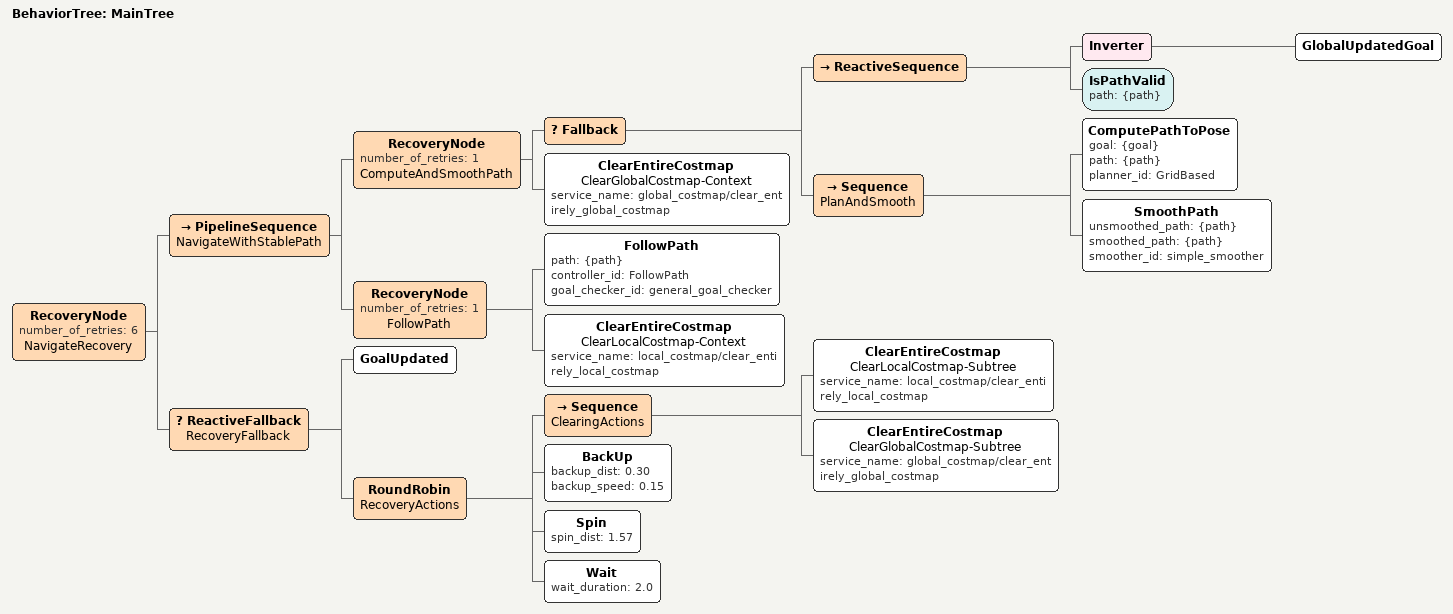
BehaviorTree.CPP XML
<root main_tree_to_execute="MainTree">
  <BehaviorTree ID="MainTree">
    <RecoveryNode number_of_retries="6" name="NavigateRecovery">
      <PipelineSequence name="NavigateWithStablePath">
        <!--
          Plan-once 策略:
          - 目标未变 且 路径在全局costmap上有效 → 不重规划
          - 目标变化 或 路径无效(全局costmap被彻底阻断) → 触发重规划(安全网)
          - 局部避障由 NMPC 控制器内嵌 A* 处理，不依赖全局重规划
        -->
        <RecoveryNode number_of_retries="1" name="ComputeAndSmoothPath">
          <Fallback>
            <ReactiveSequence>
              <Inverter><GlobalUpdatedGoal/></Inverter>
              <IsPathValid path="{path}"/>
            </ReactiveSequence>
            <Sequence name="PlanAndSmooth">
              <ComputePathToPose goal="{goal}" path="{path}" planner_id="GridBased"/>
              <SmoothPath unsmoothed_path="{path}" smoothed_path="{path}" smoother_id="simple_smoother"/>
            </Sequence>
          </Fallback>
          <ClearEntireCostmap
            name="ClearGlobalCostmap-Context"
            service_name="global_costmap/clear_entirely_global_costmap"/>
        </RecoveryNode>
        <RecoveryNode number_of_retries="1" name="FollowPath">
          <FollowPath
            path="{path}"
            controller_id="FollowPath"
            goal_checker_id="general_goal_checker"/>
          <ClearEntireCostmap
            name="ClearLocalCostmap-Context"
            service_name="local_costmap/clear_entirely_local_costmap"/>
        </RecoveryNode>
      </PipelineSequence>
      <ReactiveFallback name="RecoveryFallback">
        <GoalUpdated/>
        <RoundRobin name="RecoveryActions">
          <Sequence name="ClearingActions">
            <ClearEntireCostmap
              name="ClearLocalCostmap-Subtree"
              service_name="local_costmap/clear_entirely_local_costmap"/>
            <ClearEntireCostmap
              name="ClearGlobalCostmap-Subtree"
              service_name="global_costmap/clear_entirely_global_costmap"/>
          </Sequence>
          <BackUp backup_dist="0.30" backup_speed="0.15"/>
          <Spin spin_dist="1.57"/>
          <Wait wait_duration="2.0"/>
        </RoundRobin>
      </ReactiveFallback>
    </RecoveryNode>
  </BehaviorTree>
</root>
